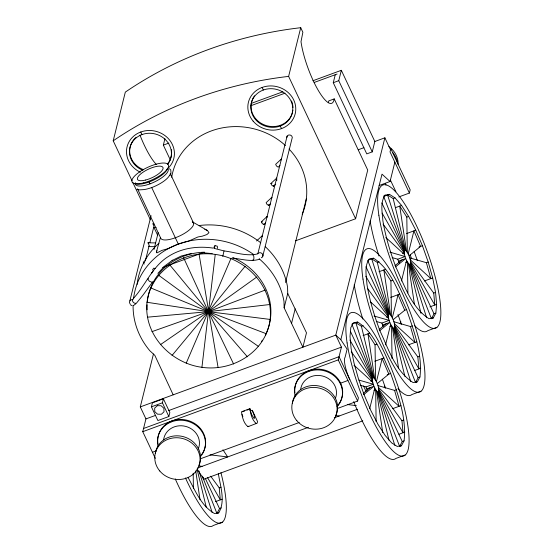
<?xml version="1.0" encoding="UTF-8"?>
<svg xmlns="http://www.w3.org/2000/svg" width="554" height="554" viewBox="0 0 554 554"><rect width="100%" height="100%" fill="white"/><g stroke="black" fill="none" stroke-linecap="round" stroke-linejoin="round"><path stroke-width="0.83" d="M217.535 513.274L218.754 512.824C225.72 500.913 220.25 486.183 218.345 473.531M394.877 445.464L378.008 392.447C374.282 388.825 371.755 382.606 372.697 377.454L352.199 325.004M404.074 440.839L401.47 445.728L397.225 446.427L391.636 442.888L385.078 435.347L378.001 424.329L370.882 410.576L364.213 395.03L358.445 378.742L353.964 362.835L351.091 348.383L350.01 336.375L350.8 327.629L353.404 322.74L357.642 322.047C375.328 333.369 382.135 355.301 390.66 373.444C398.125 394.988 406.705 417.668 404.074 440.839L402.246 441.51L399.642 446.399L378.521 392.357C379.462 387.211 376.935 380.993 373.209 377.371L355.82 322.719L361.409 326.258L373.888 377.8M410.77 381.609L393.894 328.591C390.168 324.969 387.641 318.751 388.583 313.599L367.773 260.352M416.746 382.101L415.528 382.544L394.406 328.508C395.355 323.356 392.828 317.137 389.095 313.516L371.706 258.863L377.295 262.402L389.774 313.945M426.656 317.761L409.78 264.736C406.054 261.114 403.527 254.895 404.468 249.743L383.659 196.504M383.957 195.479L389.42 194.336L395.009 197.875L401.567 205.416L408.644 216.434L415.763 230.187L422.432 245.734L428.2 262.021L432.681 277.928L435.555 292.38L436.635 304.388L435.846 313.135L433.242 318.017L431.414 318.688L410.299 264.653C411.241 259.501 408.714 253.282 404.981 249.66L387.592 195.008L393.181 198.547L405.66 250.089M419.96 376.983C422.598 353.812 414.011 331.133 406.546 309.589C398.021 291.446 391.214 269.514 373.534 258.192L369.289 258.891C364.026 266.37 366.45 276.072 366.977 284.527C369.629 300.517 374.372 316.043 380.099 331.174C388.624 349.318 395.431 371.249 413.111 382.572L417.356 381.872L419.96 376.983L418.131 377.655L415.528 382.544M201.933 367.302L215.236 254.404C184.344 249.826 150.986 269.964 147.018 302.283C143.5 334.637 170.77 363.237 201.933 367.302C232.825 371.886 266.183 351.748 270.151 319.429C273.662 287.076 246.392 258.469 215.236 254.404M267.042 216.884L267.139 216.448L261.349 221.808L262.222 223.511L263.898 224.647L264.05 223.636M271.695 198.166L271.91 197.286L266.114 202.653L266.993 204.357L268.662 205.486L268.822 204.481M276.571 178.568L276.675 178.132L270.878 183.492L271.758 185.202L273.427 186.331L273.586 185.327M214.232 248.386L224.003 250.927L222.791 256.336M281.342 159.413L281.439 158.977L275.643 164.337L276.522 166.048L278.198 167.176L279.915 165.584M151.062 215.658L129.47 302.505L130.155 304.049M286.757 137.634L287.124 136.09L288.412 135.079L290.13 134.989L291.626 135.848L292.325 137.33L262.617 256.807L261.343 257.755M262.617 256.807L262.977 255.269L262.291 253.732L260.823 252.776L259.127 252.769L257.859 253.711L287.124 136.09M262.167 236.482L262.374 235.602L256.578 240.962M266.931 217.327L267.139 216.448M276.675 178.132L276.799 180.535M281.231 159.857L281.439 158.977M131.984 180.694L113.21 140.799L125.322 92.109A391.436 357.067 14 0 1 300.732 27.7L302.872 32.25L301.002 41.668A41.148 10.055 69.8 0 0 318.1 90.087A41.148 10.055 69.8 0 0 334.228 98.882L367.724 170.064L355.613 218.754L295.517 240.824M170.341 159.968L163.347 145.106L164.933 138.722M145.3 261.038L149.04 245.997M149.871 242.659L153.61 227.625M154.005 249.425L158.181 232.652M155.314 458.366L142.759 431.684L145.937 418.914L140.287 406.906L153.444 354.013M151.436 406.837L152.426 402.841L163.388 398.818L169.849 412.536L168.852 416.532L157.89 420.555L151.436 406.837L162.398 402.806L163.388 398.818M214.273 248.531L214.994 245.63L217.293 246.177L217.528 248.337M171.795 421.746L171.989 420.95M355.613 218.754L288.62 76.39L300.732 27.7M312.913 80.752L341.333 70.316L374.829 141.499L372.253 151.879L366.769 153.887L333.273 82.705L335.26 74.721M285.504 282.485L306.369 198.616M372.253 151.879L338.757 80.69L341.333 70.316M287.72 293.44L306.48 332.822L302.899 347.192L284.147 307.809L287.72 293.44L287.561 287.131A76.279 69.582 14 0 0 265.276 246.682M291.605 323.176L295.178 308.807M308.834 371.422L309.028 370.626M374.829 141.499L384.885 137.808L335.793 335.115L341.444 347.116L338.265 359.892L357.635 401.054L337.331 408.513M349.865 379.656A17.119 4.183 69.8 0 1 345.1 357.226L347.102 349.172L340.821 339.699L382.004 174.164L390.051 181.497L379.088 185.528M390.051 181.497L394.857 162.183M340.44 383.957L340.641 383.153L347.947 380.473M357.635 401.054L358.431 397.862L339.062 356.7L143.555 428.491M409.385 193.055L410.182 189.863L390.812 148.701L390.016 151.893L409.385 193.055L398.838 196.933M369.67 408.769L374.816 388.098M376.401 381.713L382.163 358.57L388.832 374.116L377.212 383.597M385.556 344.913L390.702 324.242M392.287 317.858L398.049 294.714L404.718 310.261L393.098 319.741M401.449 281.058L406.588 260.394M408.18 254.002L413.935 230.859L420.604 246.405L408.984 255.893M384.296 387.765L384.711 386.09M400.175 323.958L400.798 321.438M137.517 188.838L160.778 238.275A18.067 5.942 -25.2 0 0 181.767 234.91A18.067 5.942 -25.2 0 0 192.259 221.759L207.494 230.533L208.948 232.694L206.94 234.529L202.258 236.184L198.013 236.946L188.685 241.073L178.312 244.079L167.765 248.739L162.017 250.353L156.983 252.873L156.38 252.001L160.459 237.431M230.942 258.545L186.227 363.161M169.863 175.493L170.964 173.27L170.791 169.974L169.448 168.721M385.175 195.036C379.912 202.522 382.336 212.217 382.869 220.679C385.515 236.662 390.258 252.188 395.985 267.319C404.51 285.462 411.317 307.394 429.004 318.716L433.242 318.017M221.358 507.935L219.529 508.607L216.926 513.496L202.328 476.142M431.414 318.688L434.017 313.799L435.846 313.135M156.38 252.001L157.066 250.754M152.495 269.971L153.68 268.143L155.21 268.51M213.816 247.451L214.994 245.63M133.556 298.281C146.021 284.514 152.662 265.657 169.261 255.948L169.697 255.65C182.688 247.832 198.38 245.844 213.207 248.123M245.124 266.252L208.387 311.653L172.045 355.453M157.897 273.344L164.531 266.142L172.516 260.214L172.079 260.512L181.193 256.038L191.213 253.49M135.841 303.793L133.653 305.42M133.507 298.578L132.538 299.527L132.482 301.009L133.362 302.456L134.844 303.315L136.36 303.267L142.911 295.213L152.675 281.854L152.094 282.298L149.324 281.21L147.842 279.126L148.424 278.683M273.427 186.331L275.726 184.205M268.662 205.486L270.387 203.893M263.898 224.647L265.615 223.054M153.278 270.774L151.761 272.942L152.059 272.755M129.858 300.864L131.173 299.756L132.912 299.596M395.023 265.643L402.128 259.847M395.452 266.938L405.777 258.503L398.471 261.19L397.772 259.217L392.211 257.61M379.137 329.498L386.235 323.702M379.566 330.793L389.891 322.359L382.585 325.046L381.886 323.072L376.318 321.465M363.251 393.354L370.349 387.558M363.673 394.642L374.005 386.214L366.7 388.901L366 386.927L360.432 385.314M256.821 277L208.387 311.653L160.348 344.706M249.972 410.652L252.278 410.32L254.48 416.123L254.66 418.083L254.064 418.429L251.537 414.406L249.861 408.693L241.454 411.781C242.278 417.051 243.58 423.291 247.998 426.698L248.808 426.213M247.998 426.698L257.215 423.124L257.513 421.449L252.278 410.32M265.228 290.054L208.387 311.653L151.941 331.652M251.197 103.418L282.865 91.784M251.01 105.662L285.033 93.169M314.194 82.456L337.088 74.049M163.347 145.106L168.832 143.091M333.273 82.705L338.757 80.69M334.228 98.882L328.744 100.897A41.148 10.055 69.8 0 1 328.287 102.739M358.293 149.746L363.93 147.683M162.641 267.492L203.782 252.382M384.344 196.199L389.42 194.336M393.181 198.547L395.009 197.875M395.681 207.577L401.567 205.416M407.315 252.34L406.816 217.106L408.644 216.434M406.629 233.546L415.763 230.187M368.458 260.055L373.534 258.192M418.983 247.001L422.432 245.734M377.295 262.402L379.123 261.73M402.564 253.448L404.191 252.853L383.049 224.086M397.772 259.217L405.078 256.53L389.981 252.167M378.978 271.73L385.681 269.272M405.826 262.651L407.453 262.056L407.889 292.997M409.683 257.866L426.379 262.686L428.2 262.021M391.429 316.196L390.93 280.961L392.758 280.289M424.357 280.982L432.681 277.928M390.743 297.394L399.877 294.042M410.576 261.543L433.727 293.052L435.555 292.38M351.755 324.208L357.642 322.047M140.287 406.906L335.793 335.115L340.821 339.699M404.718 310.261L406.546 309.589M361.409 326.258L363.237 325.586M386.678 317.303L388.306 316.708L367.669 288.627M381.886 323.072L389.192 320.385L374.089 316.022M429.932 306.847L436.635 304.388M363.092 335.586L369.795 333.12M389.94 326.507L391.567 325.911L392.024 358.57M145.937 418.914L155.667 415.334M168.651 410.569L341.444 347.116M393.797 321.715L410.486 326.541L412.315 325.87M375.543 380.044L375.044 344.817L376.872 344.145M142.759 431.684L338.265 359.892M436.884 327.338L427.75 330.69A76.279 18.642 69.8 0 1 414.371 325.399M408.464 344.837L416.788 341.783M374.85 361.25L383.991 357.898M242.361 411.802L244.653 410.957M246.946 410.119L249.999 408.997M152.447 452.265L156.505 450.776M394.69 325.399L417.841 356.901L419.669 356.229M387.211 374.712L390.66 373.444M370.792 381.159L372.413 380.563L351.278 351.797M366 386.927L373.306 384.241L358.999 380.106M414.863 370.404L420.749 368.237M374.054 390.362L375.674 389.767L376.124 421.559M200.285 458.837L299.208 422.508M377.911 385.57L394.6 390.397L396.429 389.725M197.404 468.061L308.446 427.279M334.291 417.792L357.524 409.261M420.998 391.193L411.857 394.545A76.279 18.642 69.8 0 1 397.952 388.686M392.578 408.693L400.902 405.639M197.072 469.03L203.824 479.217L362.801 420.839M210.679 476.211L219.239 487.852L221.067 487.181M378.804 389.254L401.955 420.756L403.776 420.084M215.444 501.647L222.147 499.189M398.97 434.253L404.856 432.092M400.251 446.178L401.47 445.728M222.389 522.138L213.255 525.497A76.279 18.642 69.8 0 1 175.286 478.981M405.106 455.042L395.971 458.4A76.279 18.642 69.8 0 1 353.701 401.615M257.88 253.822C246.786 256.717 235.083 252.222 224.003 250.927M259.722 259.127C250.782 262.25 241.17 258.794 232.084 258.095M404.468 249.743L404.981 249.66M409.78 264.736L410.299 264.653M388.583 313.599L389.095 313.516M393.894 328.591L394.406 328.508M372.697 377.454L373.209 377.371M378.008 392.447L378.521 392.357M218.754 512.824L214.509 513.523C201.171 505.934 195.237 490.498 188.166 477.673M269.77 304.527L208.387 311.653L147.399 317.186M156.152 227.479L153.659 227.431L153.957 226.15L152.766 223.636L154.005 224.058M154.711 246.696L148.894 246.585L149.192 245.311L147.994 242.791L155.549 242.929M270.878 183.492L272.007 183.568M261.349 221.808L262.478 221.884M201.684 252.659L212.23 253.594M347.877 404.607L356.298 405.611M335.772 415.611L339.138 416.012M210.001 454.827L227.68 456.939L222.95 449.8M198.734 465.935L202.099 466.336M270.151 319.429L208.387 311.653L147.018 302.283M147.994 242.791L148.714 242.929M136.893 189.302L139.31 189.877L143.728 189.613A18.067 5.942 -25.2 0 0 169.725 174.981M266.329 333.743L208.387 311.653L150.84 287.962M204.731 229.308L207.494 230.533M252.569 254.854L253.289 255.186L253.801 256.454L253.926 258.178L253.6 259.708L252.963 260.442L252.243 260.117M144.476 262.374L143.23 261.945L144.172 264.05M130.439 304.783L131.935 305.635M256.405 423.609C251.987 420.202 250.685 413.97 249.861 408.693M148.25 181.4L149.095 181.989L149.975 183.859M258.573 346.506L208.387 311.653L158.596 275.206M385.792 237.507L404.538 254.605M410.23 259.791L430.853 278.6L426.379 262.686M370.529 301.93L388.652 318.46M394.337 323.647L414.967 342.455L410.486 326.541M354.013 365.218L372.766 382.315M378.451 387.502L399.074 406.304L394.6 390.397M247.416 356.831L208.387 311.653L169.753 264.874M406.816 217.106L399.739 206.088L406.456 251.004M390.93 280.961L383.853 269.937L390.57 314.859M375.044 344.817L367.967 333.792L374.684 378.714M382.108 213.096L404.06 251.398M410.708 262.998L434.807 305.053L433.727 293.052M365.792 276.197L388.174 315.254M394.822 326.853L418.921 368.909L417.841 356.901M349.906 340.052L372.281 379.102M378.929 390.709L403.035 432.764L401.955 420.756M207.404 477.333L220.319 499.86L219.239 487.852M233.608 364.026L208.387 311.653L183.561 257.679M384.885 137.808L390.535 149.815M390.445 180.133L395.909 191.739M381.844 202.923L404.157 250.339M410.611 264.057L434.017 313.799M365.959 266.779L388.264 314.194M394.725 327.913L418.131 377.655M262.125 87.442L263.33 90.011M280.282 126.035L281.494 128.611M350.433 331.41L372.378 378.043M378.839 391.768L402.246 441.51M363.507 385.951L366.069 391.387M170.21 173.45L193.471 222.888M140.764 132.004L141.976 134.58M151.713 187.557L178.312 244.079M132.718 182.259L150.39 219.806M154.067 227.632L157.752 235.45M173.173 394.829L154.801 355.308L149.85 350.758A76.279 69.582 14 0 1 133.085 305.358M205.264 478.296L219.529 508.607M202.722 476.89L203.824 479.217M162.398 402.806L168.852 416.532M398.471 261.19L399.282 263.074M382.585 325.046L383.126 326.299M366.7 388.901L367.233 390.154M242.05 414.468L242.86 416.74M414.163 251.53L417.335 260.491M397.987 314.575L401.449 324.339M382.392 379.241L385.563 388.195M385.411 183.443L385.972 185.064M410.161 254.715L411.567 258.766M198.928 470.962L212.161 512.561M409.101 264.306L420.978 313.356M393.215 328.162L404.891 376.381M377.329 392.017L389.005 440.229M197.231 469.917L206.289 507.326M218.096 367.6L199.073 254.113M408.312 263.392L414.392 304.077M392.419 327.248L398.506 367.925M376.533 391.103L382.745 432.632M195.721 470.914L200.029 499.729M284.147 307.809L283.987 301.501A76.279 69.582 14 0 0 259.147 258.78M193.187 473.192L193.408 488.656M167.322 168.769A18.067 5.942 -25.2 0 1 153.41 180.182A18.067 5.942 -25.2 0 1 135.744 183.63M168.104 168.984A18.067 5.942 -25.2 0 1 152.135 183.007A18.067 5.942 -25.2 0 1 135.315 182.716M292.422 403.236A22.762 20.768 14 0 1 321.112 386.54A22.762 20.768 14 0 1 335.399 416.151M137.087 284.382A76.279 69.582 14 0 1 158.922 243.282M199.211 225.526A76.279 69.582 14 0 1 260.747 242.784M388.88 146.616A22.762 20.768 14 0 1 398.153 164.517M294.908 392.841A24.085 21.973 14 0 1 325.669 370.356A24.085 21.973 14 0 1 336.957 406.255M295.171 396.082A24.085 21.973 14 0 1 323.307 370.564A24.085 21.973 14 0 1 337.871 405.805M158.132 446.406A24.085 21.973 14 0 1 186.269 420.881A24.085 21.973 14 0 1 200.832 456.129M133.514 298.751A76.279 69.582 14 0 1 253.774 254.591M232.909 257.596A62.228 56.764 14 0 1 265.338 335.135M262.423 340.198A62.228 56.764 14 0 1 261.488 341.583M147.142 309.797A62.228 56.764 14 0 1 147.094 304.797M147.253 302.318A62.228 56.764 14 0 1 204.544 252.188M155.383 453.56A22.762 20.768 14 0 1 183.256 436.635A22.762 20.768 14 0 1 199.031 465.069M157.994 443.983A24.085 21.973 14 0 1 186.906 420.188A24.085 21.973 14 0 1 201.538 454.682M300.642 389.517A18.067 16.482 14 0 1 322.31 375.965A18.067 16.482 14 0 1 335.599 397.855M163.603 439.841A18.067 16.482 14 0 1 185.728 426.407A18.067 16.482 14 0 1 198.242 448.975M171.685 177.273A68.253 62.256 14 0 1 216.642 129.207A68.253 62.256 14 0 1 285.435 145.536M289.008 149.026A68.253 62.256 14 0 1 302.179 214.322M392.682 152.468A22.762 20.768 14 0 1 397.419 162.537M140.363 172.218A24.085 21.973 14 0 1 129.865 140.467A24.085 21.973 14 0 1 164.773 135.453A24.085 21.973 14 0 1 168.097 168.236M292.858 110.128A21.08 19.224 14 0 1 267.492 125.917A21.08 19.224 14 0 1 252.139 100.246M252.451 99.471A21.08 19.224 14 0 1 254.556 95.814M291.543 100.967A21.08 19.224 14 0 1 292.976 107.608M142.877 170.307A21.08 19.224 14 0 1 131.63 143.32A21.08 19.224 14 0 1 161.304 136.485A21.08 19.224 14 0 1 167.384 164.663M113.21 140.799A391.436 357.067 14 0 1 288.62 76.39M156.325 164.427A41.148 10.055 69.8 0 1 139.961 135.051M171.505 154.691A21.08 19.224 14 0 1 167.585 163.866M143.077 169.51A21.08 19.224 14 0 1 136.132 137.274M171.373 149.649A21.08 19.224 14 0 1 171.622 153.022M362.835 319.028A76.279 18.642 69.8 0 1 354.221 284.777M220.942 472.756A76.279 18.642 69.8 0 1 220.083 523.17A76.279 18.642 69.8 0 1 185.452 477.922M378.991 255.99A76.279 18.642 69.8 0 1 370.107 220.928M157.322 405.68L154.684 408.118L154.767 411.643L157.537 414.184L161.352 414.254L163.998 411.816L163.908 408.291L161.138 405.75L157.322 405.68M296.819 420.68A22.762 20.768 14 0 0 335.586 416.67A22.762 20.768 14 0 0 310.988 387.537A22.762 20.768 14 0 0 296.819 420.68M143.59 182.868A20.055 6.593 -25.2 0 0 168.374 164.891A20.055 6.593 -25.2 0 0 138.729 172.529A20.055 6.593 -25.2 0 0 143.59 182.868M145.577 180.043A14.051 4.619 -25.2 0 0 162.945 167.447A14.051 4.619 -25.2 0 0 142.17 172.8A14.051 4.619 -25.2 0 0 145.577 180.043M159.781 471.004A22.762 20.768 14 0 0 198.554 466.994A22.762 20.768 14 0 0 173.949 437.861A22.762 20.768 14 0 0 159.781 471.004M255.47 119.491A21.08 19.224 14 0 0 291.369 115.779A21.08 19.224 14 0 0 268.586 88.806A21.08 19.224 14 0 0 255.47 119.491M253.136 121.132A24.085 21.973 14 0 0 294.16 116.887A24.085 21.973 14 0 0 268.129 86.057A24.085 21.973 14 0 0 253.136 121.132M362.988 279.098A76.279 18.642 69.8 0 0 416.109 391.997A76.279 18.642 69.8 0 0 400.867 290.054A76.279 18.642 69.8 0 0 362.988 279.098M378.874 215.243A76.279 18.642 69.8 0 0 432.002 328.141A76.279 18.642 69.8 0 0 416.753 226.198A76.279 18.642 69.8 0 0 378.874 215.243M347.102 342.954A76.279 18.642 69.8 0 0 400.223 455.852A76.279 18.642 69.8 0 0 384.982 353.902A76.279 18.642 69.8 0 0 347.102 342.954"/></g></svg>
